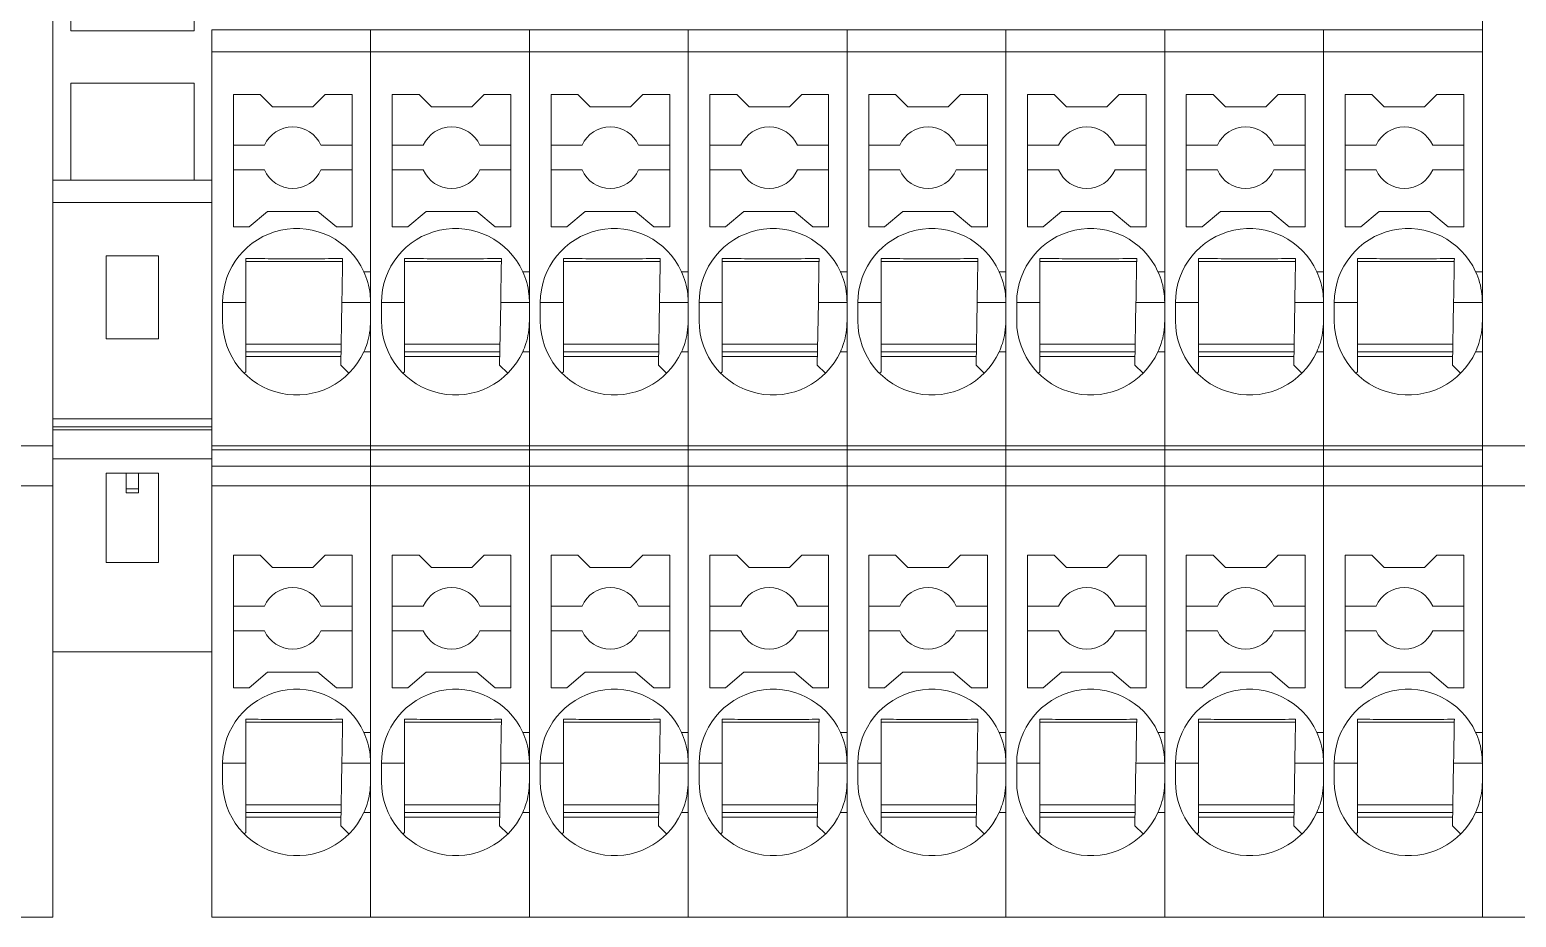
# Model space of a CAD drawing. Header units: millimetres. Extents: x 15 to 265, y 8 to 208.
# Drawn here: x 101.5 to 125.6, y 40.58 to 54.98 of the extents above; entities that cross this region are included whole.
import ezdxf

# ---------------------------------------------------------------- set-up
doc = ezdxf.new("R2010")
doc.units = ezdxf.units.MM

msp = doc.modelspace()

# ---------------------------------------------------------------- linework, layer by layer
at = {"color": 7, "linetype": 'Continuous', "lineweight": 15}
for p, q in [((101.88, 65.083), (101.88, 48.225)), ((125.055, 48.225), (125.055, 65.083)), ((102.167, 54.959), (102.167, 56.534)), ((104.167, 56.534), (104.167, 54.959)), ((104.167, 54.959), (102.167, 54.959)), ((104.455, 54.976), (107.03, 54.976)), ((104.455, 54.976), (104.455, 54.617)), ((107.03, 54.976), (109.605, 54.976)), ((107.03, 54.976), (107.03, 54.617)), ((109.605, 54.976), (109.605, 54.617)), ((109.605, 54.976), (112.18, 54.976)), ((112.18, 54.976), (112.18, 54.617)), ((112.18, 54.976), (114.755, 54.976)), ((114.755, 54.976), (117.33, 54.976)), ((114.755, 54.976), (114.755, 54.617)), ((117.33, 54.976), (119.905, 54.976)), ((117.33, 54.976), (117.33, 54.617)), ((119.905, 54.976), (122.48, 54.976)), ((119.905, 54.976), (119.905, 54.617)), ((122.48, 54.976), (122.48, 54.617)), ((122.48, 54.976), (125.055, 54.976)), ((104.455, 54.617), (107.03, 54.617)), ((104.455, 54.617), (104.455, 48.224)), ((107.03, 54.617), (109.605, 54.617)), ((107.03, 54.617), (107.03, 48.224)), ((107.03, 54.617), (107.03, 51.051)), ((109.605, 54.617), (109.605, 51.051)), ((109.605, 54.617), (112.18, 54.617)), ((109.605, 54.617), (109.605, 48.224)), ((112.18, 54.617), (112.18, 51.051)), ((112.18, 54.617), (114.755, 54.617)), ((112.18, 54.617), (112.18, 48.224)), ((114.755, 54.617), (117.33, 54.617)), ((114.755, 54.617), (114.755, 48.224)), ((114.755, 54.617), (114.755, 51.051)), ((117.33, 54.617), (119.905, 54.617)), ((117.33, 54.617), (117.33, 48.224)), ((117.33, 54.617), (117.33, 51.051)), ((119.905, 54.617), (122.48, 54.617)), ((119.905, 54.617), (119.905, 48.224)), ((119.905, 54.617), (119.905, 51.051)), ((122.48, 54.617), (122.48, 51.051)), ((122.48, 54.617), (125.055, 54.617)), ((122.48, 54.617), (122.48, 48.224)), ((125.055, 54.617), (125.055, 51.051)), ((102.167, 54.109), (104.167, 54.109)), ((102.167, 52.534), (102.167, 54.109)), ((104.167, 54.109), (104.167, 52.534)), ((104.805, 53.926), (104.805, 51.776)), ((105.24, 53.926), (104.805, 53.926)), ((105.44, 53.726), (105.24, 53.926)), ((106.294, 53.926), (106.094, 53.726)), ((106.73, 53.926), (106.294, 53.926)), ((106.73, 51.776), (106.73, 53.926)), ((107.38, 53.926), (107.38, 51.776)), ((107.815, 53.926), (107.38, 53.926)), ((108.015, 53.726), (107.815, 53.926)), ((108.869, 53.926), (108.669, 53.726)), ((109.305, 53.926), (108.869, 53.926)), ((109.305, 51.776), (109.305, 53.926)), ((109.955, 53.926), (109.955, 51.776)), ((110.39, 53.926), (109.955, 53.926)), ((110.59, 53.726), (110.39, 53.926)), ((111.444, 53.926), (111.244, 53.726)), ((111.88, 53.926), (111.444, 53.926)), ((111.88, 51.776), (111.88, 53.926)), ((112.53, 53.926), (112.53, 51.776)), ((112.965, 53.926), (112.53, 53.926)), ((113.165, 53.726), (112.965, 53.926)), ((114.019, 53.926), (113.819, 53.726)), ((114.455, 53.926), (114.019, 53.926)), ((114.455, 51.776), (114.455, 53.926)), ((115.105, 53.926), (115.105, 51.776)), ((115.54, 53.926), (115.105, 53.926)), ((115.74, 53.726), (115.54, 53.926)), ((116.594, 53.926), (116.394, 53.726)), ((117.03, 53.926), (116.594, 53.926)), ((117.03, 51.776), (117.03, 53.926)), ((117.68, 53.926), (117.68, 51.776)), ((118.115, 53.926), (117.68, 53.926)), ((118.315, 53.726), (118.115, 53.926)), ((119.169, 53.926), (118.969, 53.726)), ((119.605, 53.926), (119.169, 53.926)), ((119.605, 51.776), (119.605, 53.926)), ((120.255, 53.926), (120.255, 51.776)), ((120.69, 53.926), (120.255, 53.926)), ((120.89, 53.726), (120.69, 53.926)), ((121.744, 53.926), (121.544, 53.726)), ((122.18, 53.926), (121.744, 53.926)), ((122.18, 51.776), (122.18, 53.926)), ((122.83, 53.926), (122.83, 51.776)), ((123.265, 53.926), (122.83, 53.926)), ((123.465, 53.726), (123.265, 53.926)), ((124.319, 53.926), (124.119, 53.726)), ((124.755, 53.926), (124.319, 53.926)), ((124.755, 51.776), (124.755, 53.926)), ((106.094, 53.726), (105.44, 53.726)), ((108.669, 53.726), (108.015, 53.726)), ((111.244, 53.726), (110.59, 53.726)), ((113.819, 53.726), (113.165, 53.726)), ((116.394, 53.726), (115.74, 53.726)), ((118.969, 53.726), (118.315, 53.726)), ((121.544, 53.726), (120.89, 53.726)), ((124.119, 53.726), (123.465, 53.726)), ((105.309, 53.101), (104.805, 53.101)), ((106.73, 53.101), (106.226, 53.101)), ((107.884, 53.101), (107.38, 53.101)), ((109.305, 53.101), (108.801, 53.101)), ((110.459, 53.101), (109.955, 53.101)), ((111.88, 53.101), (111.376, 53.101)), ((113.034, 53.101), (112.53, 53.101)), ((114.455, 53.101), (113.951, 53.101)), ((115.609, 53.101), (115.105, 53.101)), ((117.03, 53.101), (116.526, 53.101)), ((118.184, 53.101), (117.68, 53.101)), ((119.605, 53.101), (119.101, 53.101)), ((120.759, 53.101), (120.255, 53.101)), ((122.18, 53.101), (121.676, 53.101)), ((123.334, 53.101), (122.83, 53.101)), ((124.755, 53.101), (124.251, 53.101)), ((105.309, 52.701), (104.805, 52.701)), ((106.226, 52.701), (106.73, 52.701)), ((107.884, 52.701), (107.38, 52.701)), ((108.801, 52.701), (109.305, 52.701)), ((110.459, 52.701), (109.955, 52.701)), ((111.376, 52.701), (111.88, 52.701)), ((113.034, 52.701), (112.53, 52.701)), ((113.951, 52.701), (114.455, 52.701)), ((115.609, 52.701), (115.105, 52.701)), ((116.526, 52.701), (117.03, 52.701)), ((118.184, 52.701), (117.68, 52.701)), ((119.101, 52.701), (119.605, 52.701)), ((120.759, 52.701), (120.255, 52.701)), ((121.676, 52.701), (122.18, 52.701)), ((123.334, 52.701), (122.83, 52.701)), ((124.251, 52.701), (124.755, 52.701)), ((104.455, 52.534), (101.88, 52.534)), ((101.88, 52.175), (104.455, 52.175)), ((105.06, 51.776), (105.358, 52.026)), ((105.358, 52.026), (106.176, 52.026)), ((106.176, 52.026), (106.474, 51.776)), ((107.635, 51.776), (107.933, 52.026)), ((107.933, 52.026), (108.751, 52.026)), ((108.751, 52.026), (109.049, 51.776)), ((110.21, 51.776), (110.508, 52.026)), ((110.508, 52.026), (111.326, 52.026)), ((111.326, 52.026), (111.624, 51.776)), ((112.785, 51.776), (113.083, 52.026)), ((113.083, 52.026), (113.901, 52.026)), ((113.901, 52.026), (114.199, 51.776)), ((115.36, 51.776), (115.658, 52.026)), ((115.658, 52.026), (116.476, 52.026)), ((116.476, 52.026), (116.774, 51.776)), ((117.935, 51.776), (118.233, 52.026)), ((118.233, 52.026), (119.051, 52.026)), ((119.051, 52.026), (119.349, 51.776)), ((120.51, 51.776), (120.808, 52.026)), ((120.808, 52.026), (121.626, 52.026)), ((121.626, 52.026), (121.924, 51.776)), ((123.085, 51.776), (123.383, 52.026)), ((123.383, 52.026), (124.201, 52.026)), ((124.201, 52.026), (124.499, 51.776)), ((104.805, 51.776), (105.06, 51.776)), ((106.474, 51.776), (106.73, 51.776)), ((107.38, 51.776), (107.635, 51.776)), ((109.049, 51.776), (109.305, 51.776)), ((109.955, 51.776), (110.21, 51.776)), ((111.624, 51.776), (111.88, 51.776)), ((112.53, 51.776), (112.785, 51.776)), ((114.199, 51.776), (114.455, 51.776)), ((115.105, 51.776), (115.36, 51.776)), ((116.774, 51.776), (117.03, 51.776)), ((117.68, 51.776), (117.935, 51.776)), ((119.349, 51.776), (119.605, 51.776)), ((120.255, 51.776), (120.51, 51.776)), ((121.924, 51.776), (122.18, 51.776)), ((122.83, 51.776), (123.085, 51.776)), ((124.499, 51.776), (124.755, 51.776)), ((102.742, 49.959), (102.742, 51.309)), ((102.742, 51.309), (103.592, 51.309)), ((103.592, 51.309), (103.592, 49.959)), ((105.005, 51.216), (106.58, 51.216)), ((107.58, 51.216), (109.155, 51.216)), ((110.155, 51.216), (111.73, 51.216)), ((112.73, 51.216), (114.305, 51.216)), ((115.305, 51.216), (116.88, 51.216)), ((117.88, 51.216), (119.455, 51.216)), ((120.455, 51.216), (122.03, 51.216)), ((123.03, 51.216), (124.605, 51.216)), ((107.03, 51.051), (106.921, 51.051)), ((109.605, 51.051), (109.496, 51.051)), ((112.18, 51.051), (112.071, 51.051)), ((114.755, 51.051), (114.646, 51.051)), ((117.33, 51.051), (117.221, 51.051)), ((119.905, 51.051), (119.796, 51.051)), ((122.48, 51.051), (122.371, 51.051)), ((125.055, 51.051), (124.946, 51.051)), ((107.03, 50.651), (107.026, 50.651)), ((109.605, 50.651), (109.601, 50.651)), ((112.18, 50.651), (112.176, 50.651)), ((114.755, 50.651), (114.751, 50.651)), ((117.33, 50.651), (117.326, 50.651)), ((119.905, 50.651), (119.901, 50.651)), ((122.48, 50.651), (122.476, 50.651)), ((125.055, 50.651), (125.051, 50.651)), ((104.63, 50.551), (104.63, 50.251)), ((105.005, 50.551), (104.63, 50.551)), ((105.005, 49.426), (105.005, 50.551)), ((106.564, 50.551), (106.546, 49.535)), ((107.03, 50.551), (106.564, 50.551)), ((107.205, 50.551), (107.205, 50.251)), ((107.58, 50.551), (107.205, 50.551)), ((107.58, 49.426), (107.58, 50.551)), ((109.139, 50.551), (109.121, 49.535)), ((109.605, 50.551), (109.139, 50.551)), ((109.78, 50.551), (109.78, 50.251)), ((110.155, 50.551), (109.78, 50.551)), ((110.155, 49.426), (110.155, 50.551)), ((111.714, 50.551), (111.696, 49.535)), ((112.18, 50.551), (111.714, 50.551)), ((112.355, 50.551), (112.355, 50.251)), ((112.73, 50.551), (112.355, 50.551)), ((112.73, 49.426), (112.73, 50.551)), ((114.289, 50.551), (114.271, 49.535)), ((114.755, 50.551), (114.289, 50.551)), ((114.93, 50.551), (114.93, 50.251)), ((115.305, 50.551), (114.93, 50.551)), ((115.305, 49.426), (115.305, 50.551)), ((116.864, 50.551), (116.846, 49.535)), ((117.33, 50.551), (116.864, 50.551)), ((117.505, 50.551), (117.505, 50.251)), ((117.88, 50.551), (117.505, 50.551)), ((117.88, 49.426), (117.88, 50.551)), ((119.439, 50.551), (119.421, 49.535)), ((119.905, 50.551), (119.439, 50.551)), ((120.08, 50.551), (120.08, 50.251)), ((120.455, 50.551), (120.08, 50.551)), ((120.455, 49.426), (120.455, 50.551)), ((122.014, 50.551), (121.996, 49.535)), ((122.48, 50.551), (122.014, 50.551)), ((122.655, 50.551), (122.655, 50.251)), ((123.03, 50.551), (122.655, 50.551)), ((123.03, 49.426), (123.03, 50.551)), ((124.589, 50.551), (124.571, 49.535)), ((125.055, 50.551), (124.589, 50.551)), ((103.592, 49.959), (102.742, 49.959)), ((105.005, 49.876), (106.552, 49.876)), ((106.55, 49.751), (105.005, 49.751)), ((106.549, 49.676), (105.005, 49.676)), ((107.03, 49.751), (106.921, 49.751)), ((107.03, 49.751), (107.03, 48.224)), ((107.58, 49.876), (109.127, 49.876)), ((109.125, 49.751), (107.58, 49.751)), ((109.124, 49.676), (107.58, 49.676)), ((109.605, 49.751), (109.496, 49.751)), ((109.605, 49.751), (109.605, 48.224)), ((110.155, 49.876), (111.702, 49.876)), ((111.7, 49.751), (110.155, 49.751)), ((111.699, 49.676), (110.155, 49.676)), ((112.18, 49.751), (112.071, 49.751)), ((112.18, 49.751), (112.18, 48.224)), ((112.73, 49.876), (114.277, 49.876)), ((114.275, 49.751), (112.73, 49.751)), ((114.274, 49.676), (112.73, 49.676)), ((114.755, 49.751), (114.646, 49.751)), ((114.755, 49.751), (114.755, 48.224)), ((115.305, 49.876), (116.852, 49.876)), ((116.85, 49.751), (115.305, 49.751)), ((116.849, 49.676), (115.305, 49.676)), ((117.33, 49.751), (117.221, 49.751)), ((117.33, 49.751), (117.33, 48.224)), ((117.88, 49.876), (119.427, 49.876)), ((119.425, 49.751), (117.88, 49.751)), ((119.424, 49.676), (117.88, 49.676)), ((119.905, 49.751), (119.796, 49.751)), ((119.905, 49.751), (119.905, 48.224)), ((120.455, 49.876), (122.002, 49.876)), ((122, 49.751), (120.455, 49.751)), ((121.999, 49.676), (120.455, 49.676)), ((122.48, 49.751), (122.371, 49.751)), ((122.48, 49.751), (122.48, 48.224)), ((123.03, 49.876), (124.577, 49.876)), ((124.575, 49.751), (123.03, 49.751)), ((124.574, 49.676), (123.03, 49.676)), ((125.055, 49.751), (124.946, 49.751)), ((125.055, 49.751), (125.055, 48.224)), ((105.005, 49.426), (104.981, 49.403)), ((106.546, 49.535), (106.678, 49.403)), ((107.58, 49.426), (107.556, 49.403)), ((109.121, 49.535), (109.253, 49.403)), ((110.155, 49.426), (110.131, 49.403)), ((111.696, 49.535), (111.828, 49.403)), ((112.73, 49.426), (112.706, 49.403)), ((114.271, 49.535), (114.403, 49.403)), ((115.305, 49.426), (115.281, 49.403)), ((116.846, 49.535), (116.978, 49.403)), ((117.88, 49.426), (117.856, 49.403)), ((119.421, 49.535), (119.553, 49.403)), ((120.455, 49.426), (120.431, 49.403)), ((121.996, 49.535), (122.128, 49.403)), ((123.03, 49.426), (123.006, 49.403)), ((124.571, 49.535), (124.703, 49.403)), ((101.88, 48.664), (104.455, 48.664)), ((101.88, 48.535), (104.455, 48.535)), ((104.455, 48.485), (101.88, 48.485)), ((100.78, 48.225), (101.88, 48.225)), ((101.88, 48.225), (101.88, 47.576)), ((107.03, 48.224), (104.455, 48.224)), ((104.455, 48.16), (104.455, 48.224)), ((109.605, 48.224), (107.03, 48.224)), ((107.03, 48.16), (107.03, 48.224)), ((109.605, 48.224), (109.605, 48.16)), ((112.18, 48.224), (109.605, 48.224)), ((112.18, 48.224), (112.18, 48.16)), ((114.755, 48.224), (112.18, 48.224)), ((117.33, 48.224), (114.755, 48.224)), ((114.755, 48.16), (114.755, 48.224)), ((119.905, 48.224), (117.33, 48.224)), ((117.33, 48.16), (117.33, 48.224)), ((122.48, 48.224), (119.905, 48.224)), ((119.905, 48.16), (119.905, 48.224)), ((122.48, 48.224), (122.48, 48.16)), ((125.055, 48.224), (122.48, 48.224)), ((125.055, 48.225), (126.155, 48.225)), ((125.055, 48.224), (125.055, 48.188)), ((104.455, 48.017), (101.88, 48.017)), ((107.03, 48.16), (104.455, 48.16)), ((104.455, 47.893), (104.455, 48.16)), ((109.605, 48.16), (107.03, 48.16)), ((107.03, 47.893), (107.03, 48.16)), ((109.605, 48.16), (109.605, 47.893)), ((112.18, 48.16), (109.605, 48.16)), ((112.18, 48.16), (112.18, 47.893)), ((114.755, 48.16), (112.18, 48.16)), ((117.33, 48.16), (114.755, 48.16)), ((114.755, 47.893), (114.755, 48.16)), ((119.905, 48.16), (117.33, 48.16)), ((117.33, 47.893), (117.33, 48.16)), ((122.48, 48.16), (119.905, 48.16)), ((119.905, 47.893), (119.905, 48.16)), ((122.48, 48.16), (122.48, 47.893)), ((125.055, 48.16), (122.48, 48.16)), ((125.055, 47.6), (125.055, 48.188)), ((102.742, 47.784), (103.592, 47.784)), ((102.742, 46.334), (102.742, 47.784)), ((103.067, 47.784), (103.067, 47.526)), ((103.267, 47.784), (103.267, 47.526)), ((103.592, 47.784), (103.592, 46.334)), ((104.455, 47.893), (107.03, 47.893)), ((104.455, 47.576), (104.455, 47.893)), ((107.03, 47.893), (109.605, 47.893)), ((107.03, 47.576), (107.03, 47.893)), ((109.605, 47.893), (109.605, 47.576)), ((109.605, 47.893), (112.18, 47.893)), ((112.18, 47.893), (112.18, 47.576)), ((112.18, 47.893), (114.755, 47.893)), ((114.755, 47.893), (117.33, 47.893)), ((114.755, 47.576), (114.755, 47.893)), ((117.33, 47.893), (119.905, 47.893)), ((117.33, 47.576), (117.33, 47.893)), ((119.905, 47.893), (122.48, 47.893)), ((119.905, 47.576), (119.905, 47.893)), ((122.48, 47.893), (122.48, 47.576)), ((122.48, 47.893), (125.055, 47.893)), ((100.78, 47.576), (101.88, 47.576)), ((101.88, 47.576), (101.88, 40.576)), ((103.267, 47.526), (103.067, 47.526)), ((103.067, 47.526), (103.067, 47.461)), ((103.267, 47.526), (103.267, 47.461)), ((104.455, 47.576), (107.03, 47.576)), ((104.455, 47.576), (104.455, 40.576)), ((107.03, 47.576), (109.605, 47.576)), ((107.03, 47.576), (107.03, 40.576)), ((107.03, 47.576), (107.03, 43.576)), ((109.605, 47.576), (109.605, 43.576)), ((109.605, 47.576), (112.18, 47.576)), ((109.605, 47.576), (109.605, 40.576)), ((112.18, 47.576), (112.18, 43.576)), ((112.18, 47.576), (114.755, 47.576)), ((112.18, 47.576), (112.18, 40.576)), ((114.755, 47.576), (117.33, 47.576)), ((114.755, 47.576), (114.755, 40.576)), ((114.755, 47.576), (114.755, 43.576)), ((117.33, 47.576), (119.905, 47.576)), ((117.33, 47.576), (117.33, 40.576)), ((117.33, 47.576), (117.33, 43.576)), ((119.905, 47.576), (122.48, 47.576)), ((119.905, 47.576), (119.905, 40.576)), ((119.905, 47.576), (119.905, 43.576)), ((122.48, 47.576), (122.48, 43.576)), ((122.48, 47.576), (125.055, 47.576)), ((122.48, 47.576), (122.48, 40.576)), ((125.055, 47.6), (125.055, 47.576)), ((125.055, 47.576), (126.155, 47.576)), ((125.055, 40.576), (125.055, 47.576)), ((125.055, 47.576), (125.055, 43.576)), ((103.267, 47.461), (103.067, 47.461)), ((102.742, 46.334), (103.592, 46.334)), ((105.24, 46.451), (104.805, 46.451)), ((104.805, 46.451), (104.805, 44.301)), ((105.44, 46.251), (105.24, 46.451)), ((106.294, 46.451), (106.094, 46.251)), ((106.73, 46.451), (106.294, 46.451)), ((106.73, 44.301), (106.73, 46.451)), ((107.815, 46.451), (107.38, 46.451)), ((107.38, 46.451), (107.38, 44.301)), ((108.015, 46.251), (107.815, 46.451)), ((108.869, 46.451), (108.669, 46.251)), ((109.305, 46.451), (108.869, 46.451)), ((109.305, 44.301), (109.305, 46.451)), ((110.39, 46.451), (109.955, 46.451)), ((109.955, 46.451), (109.955, 44.301)), ((110.59, 46.251), (110.39, 46.451)), ((111.444, 46.451), (111.244, 46.251)), ((111.88, 46.451), (111.444, 46.451)), ((111.88, 44.301), (111.88, 46.451)), ((112.965, 46.451), (112.53, 46.451)), ((112.53, 46.451), (112.53, 44.301)), ((113.165, 46.251), (112.965, 46.451)), ((114.019, 46.451), (113.819, 46.251)), ((114.455, 46.451), (114.019, 46.451)), ((114.455, 44.301), (114.455, 46.451)), ((115.54, 46.451), (115.105, 46.451)), ((115.105, 46.451), (115.105, 44.301)), ((115.74, 46.251), (115.54, 46.451)), ((116.594, 46.451), (116.394, 46.251)), ((117.03, 46.451), (116.594, 46.451)), ((117.03, 44.301), (117.03, 46.451)), ((118.115, 46.451), (117.68, 46.451)), ((117.68, 46.451), (117.68, 44.301)), ((118.315, 46.251), (118.115, 46.451)), ((119.169, 46.451), (118.969, 46.251)), ((119.605, 46.451), (119.169, 46.451)), ((119.605, 44.301), (119.605, 46.451)), ((120.69, 46.451), (120.255, 46.451)), ((120.255, 46.451), (120.255, 44.301)), ((120.89, 46.251), (120.69, 46.451)), ((121.744, 46.451), (121.544, 46.251)), ((122.18, 46.451), (121.744, 46.451)), ((122.18, 44.301), (122.18, 46.451)), ((123.265, 46.451), (122.83, 46.451)), ((122.83, 46.451), (122.83, 44.301)), ((123.465, 46.251), (123.265, 46.451)), ((124.319, 46.451), (124.119, 46.251)), ((124.755, 46.451), (124.319, 46.451)), ((124.755, 44.301), (124.755, 46.451)), ((106.094, 46.251), (105.44, 46.251)), ((108.669, 46.251), (108.015, 46.251)), ((111.244, 46.251), (110.59, 46.251)), ((113.819, 46.251), (113.165, 46.251)), ((116.394, 46.251), (115.74, 46.251)), ((118.969, 46.251), (118.315, 46.251)), ((121.544, 46.251), (120.89, 46.251)), ((124.119, 46.251), (123.465, 46.251)), ((105.309, 45.626), (104.805, 45.626)), ((106.73, 45.626), (106.226, 45.626)), ((107.884, 45.626), (107.38, 45.626)), ((109.305, 45.626), (108.801, 45.626)), ((110.459, 45.626), (109.955, 45.626)), ((111.88, 45.626), (111.376, 45.626)), ((113.034, 45.626), (112.53, 45.626)), ((114.455, 45.626), (113.951, 45.626)), ((115.609, 45.626), (115.105, 45.626)), ((117.03, 45.626), (116.526, 45.626)), ((118.184, 45.626), (117.68, 45.626)), ((119.605, 45.626), (119.101, 45.626)), ((120.759, 45.626), (120.255, 45.626)), ((122.18, 45.626), (121.676, 45.626)), ((123.334, 45.626), (122.83, 45.626)), ((124.755, 45.626), (124.251, 45.626)), ((104.805, 45.226), (105.309, 45.226)), ((106.73, 45.226), (106.226, 45.226)), ((107.38, 45.226), (107.884, 45.226)), ((109.305, 45.226), (108.801, 45.226)), ((109.955, 45.226), (110.459, 45.226)), ((111.88, 45.226), (111.376, 45.226)), ((112.53, 45.226), (113.034, 45.226)), ((114.455, 45.226), (113.951, 45.226)), ((115.105, 45.226), (115.609, 45.226)), ((117.03, 45.226), (116.526, 45.226)), ((117.68, 45.226), (118.184, 45.226)), ((119.605, 45.226), (119.101, 45.226)), ((120.255, 45.226), (120.759, 45.226)), ((122.18, 45.226), (121.676, 45.226)), ((122.83, 45.226), (123.334, 45.226)), ((124.755, 45.226), (124.251, 45.226)), ((101.88, 44.884), (104.455, 44.884)), ((105.06, 44.301), (105.358, 44.551)), ((105.358, 44.551), (106.176, 44.551)), ((106.176, 44.551), (106.474, 44.301)), ((107.635, 44.301), (107.933, 44.551)), ((107.933, 44.551), (108.751, 44.551)), ((108.751, 44.551), (109.049, 44.301)), ((110.21, 44.301), (110.508, 44.551)), ((110.508, 44.551), (111.326, 44.551)), ((111.326, 44.551), (111.624, 44.301)), ((112.785, 44.301), (113.083, 44.551)), ((113.083, 44.551), (113.901, 44.551)), ((113.901, 44.551), (114.199, 44.301)), ((115.36, 44.301), (115.658, 44.551)), ((115.658, 44.551), (116.476, 44.551)), ((116.476, 44.551), (116.774, 44.301)), ((117.935, 44.301), (118.233, 44.551)), ((118.233, 44.551), (119.051, 44.551)), ((119.051, 44.551), (119.349, 44.301)), ((120.51, 44.301), (120.808, 44.551)), ((120.808, 44.551), (121.626, 44.551)), ((121.626, 44.551), (121.924, 44.301)), ((123.085, 44.301), (123.383, 44.551)), ((123.383, 44.551), (124.201, 44.551)), ((124.201, 44.551), (124.499, 44.301)), ((104.805, 44.301), (105.06, 44.301)), ((106.474, 44.301), (106.73, 44.301)), ((107.38, 44.301), (107.635, 44.301)), ((109.049, 44.301), (109.305, 44.301)), ((109.955, 44.301), (110.21, 44.301)), ((111.624, 44.301), (111.88, 44.301)), ((112.53, 44.301), (112.785, 44.301)), ((114.199, 44.301), (114.455, 44.301)), ((115.105, 44.301), (115.36, 44.301)), ((116.774, 44.301), (117.03, 44.301)), ((117.68, 44.301), (117.935, 44.301)), ((119.349, 44.301), (119.605, 44.301)), ((120.255, 44.301), (120.51, 44.301)), ((121.924, 44.301), (122.18, 44.301)), ((122.83, 44.301), (123.085, 44.301)), ((124.499, 44.301), (124.755, 44.301)), ((105.005, 43.741), (106.58, 43.741)), ((107.58, 43.741), (109.155, 43.741)), ((110.155, 43.741), (111.73, 43.741)), ((112.73, 43.741), (114.305, 43.741)), ((115.305, 43.741), (116.88, 43.741)), ((117.88, 43.741), (119.455, 43.741)), ((120.455, 43.741), (122.03, 43.741)), ((123.03, 43.741), (124.605, 43.741)), ((107.03, 43.576), (106.921, 43.576)), ((109.605, 43.576), (109.496, 43.576)), ((112.18, 43.576), (112.071, 43.576)), ((114.755, 43.576), (114.646, 43.576)), ((117.33, 43.576), (117.221, 43.576)), ((119.905, 43.576), (119.796, 43.576)), ((122.48, 43.576), (122.371, 43.576)), ((125.055, 43.576), (124.946, 43.576)), ((104.63, 43.076), (104.63, 42.776)), ((105.005, 43.076), (104.63, 43.076)), ((105.005, 41.951), (105.005, 43.076)), ((106.564, 43.076), (106.546, 42.06)), ((107.03, 43.076), (106.564, 43.076)), ((107.205, 43.076), (107.205, 42.776)), ((107.58, 43.076), (107.205, 43.076)), ((107.58, 41.951), (107.58, 43.076)), ((109.139, 43.076), (109.121, 42.06)), ((109.605, 43.076), (109.139, 43.076)), ((109.78, 43.076), (109.78, 42.776)), ((110.155, 43.076), (109.78, 43.076)), ((110.155, 41.951), (110.155, 43.076)), ((111.714, 43.076), (111.696, 42.06)), ((112.18, 43.076), (111.714, 43.076)), ((112.355, 43.076), (112.355, 42.776)), ((112.73, 43.076), (112.355, 43.076)), ((112.73, 41.951), (112.73, 43.076)), ((114.289, 43.076), (114.271, 42.06)), ((114.755, 43.076), (114.289, 43.076)), ((114.93, 43.076), (114.93, 42.776)), ((115.305, 43.076), (114.93, 43.076)), ((115.305, 41.951), (115.305, 43.076)), ((116.864, 43.076), (116.846, 42.06)), ((117.33, 43.076), (116.864, 43.076)), ((117.505, 43.076), (117.505, 42.776)), ((117.88, 43.076), (117.505, 43.076)), ((117.88, 41.951), (117.88, 43.076)), ((119.439, 43.076), (119.421, 42.06)), ((119.905, 43.076), (119.439, 43.076)), ((120.08, 43.076), (120.08, 42.776)), ((120.455, 43.076), (120.08, 43.076)), ((120.455, 41.951), (120.455, 43.076)), ((122.014, 43.076), (121.996, 42.06)), ((122.48, 43.076), (122.014, 43.076)), ((122.655, 43.076), (122.655, 42.776)), ((123.03, 43.076), (122.655, 43.076)), ((123.03, 41.951), (123.03, 43.076)), ((124.589, 43.076), (124.571, 42.06)), ((125.055, 43.076), (124.589, 43.076)), ((105.005, 42.401), (106.552, 42.401)), ((106.55, 42.276), (105.005, 42.276)), ((106.549, 42.201), (105.005, 42.201)), ((107.03, 42.276), (106.921, 42.276)), ((107.03, 42.276), (107.03, 40.576)), ((107.58, 42.401), (109.127, 42.401)), ((109.125, 42.276), (107.58, 42.276)), ((109.124, 42.201), (107.58, 42.201)), ((109.605, 42.276), (109.496, 42.276)), ((109.605, 42.276), (109.605, 40.576)), ((110.155, 42.401), (111.702, 42.401)), ((111.7, 42.276), (110.155, 42.276)), ((111.699, 42.201), (110.155, 42.201)), ((112.18, 42.276), (112.071, 42.276)), ((112.18, 42.276), (112.18, 40.576)), ((112.73, 42.401), (114.277, 42.401)), ((114.275, 42.276), (112.73, 42.276)), ((114.274, 42.201), (112.73, 42.201)), ((114.755, 42.276), (114.646, 42.276)), ((114.755, 42.276), (114.755, 40.576)), ((115.305, 42.401), (116.852, 42.401)), ((116.85, 42.276), (115.305, 42.276)), ((116.849, 42.201), (115.305, 42.201)), ((117.33, 42.276), (117.221, 42.276)), ((117.33, 42.276), (117.33, 40.576)), ((117.88, 42.401), (119.427, 42.401)), ((119.425, 42.276), (117.88, 42.276)), ((119.424, 42.201), (117.88, 42.201)), ((119.905, 42.276), (119.796, 42.276)), ((119.905, 42.276), (119.905, 40.576)), ((120.455, 42.401), (122.002, 42.401)), ((122, 42.276), (120.455, 42.276)), ((121.999, 42.201), (120.455, 42.201)), ((122.48, 42.276), (122.371, 42.276)), ((122.48, 42.276), (122.48, 40.576)), ((123.03, 42.401), (124.577, 42.401)), ((124.575, 42.276), (123.03, 42.276)), ((124.574, 42.201), (123.03, 42.201)), ((125.055, 42.276), (124.946, 42.276)), ((125.055, 42.276), (125.055, 40.576)), ((105.005, 41.951), (104.981, 41.928)), ((106.546, 42.06), (106.678, 41.928)), ((107.58, 41.951), (107.556, 41.928)), ((109.121, 42.06), (109.253, 41.928)), ((110.155, 41.951), (110.131, 41.928)), ((111.696, 42.06), (111.828, 41.928)), ((112.73, 41.951), (112.706, 41.928)), ((114.271, 42.06), (114.403, 41.928)), ((115.305, 41.951), (115.281, 41.928)), ((116.846, 42.06), (116.978, 41.928)), ((117.88, 41.951), (117.856, 41.928)), ((119.421, 42.06), (119.553, 41.928)), ((120.455, 41.951), (120.431, 41.928)), ((121.996, 42.06), (122.128, 41.928)), ((123.03, 41.951), (123.006, 41.928)), ((124.571, 42.06), (124.703, 41.928)), ((100.78, 40.576), (101.88, 40.576)), ((107.03, 40.576), (104.455, 40.576)), ((109.605, 40.576), (107.03, 40.576)), ((112.18, 40.576), (109.605, 40.576)), ((114.755, 40.576), (112.18, 40.576)), ((117.33, 40.576), (114.755, 40.576)), ((119.905, 40.576), (117.33, 40.576)), ((122.48, 40.576), (119.905, 40.576)), ((125.055, 40.576), (122.48, 40.576)), ((125.055, 40.576), (126.155, 40.576))]:
    msp.add_line(p, q, dxfattribs=at)
for centre, radius, start, end in [((105.767, 52.901), 0.5, 23.5782, 156.4218), ((108.342, 52.901), 0.5, 23.5782, 156.4218), ((110.917, 52.901), 0.5, 23.5782, 156.4218), ((113.492, 52.901), 0.5, 23.5782, 156.4218), ((116.067, 52.901), 0.5, 23.5782, 156.4218), ((118.642, 52.901), 0.5, 23.5782, 156.4218), ((121.217, 52.901), 0.5, 23.5782, 156.4218), ((123.792, 52.901), 0.5, 23.5782, 156.4218), ((105.767, 52.901), 0.5, 203.5782, 336.4218), ((108.342, 52.901), 0.5, 203.5782, 336.4218), ((110.917, 52.901), 0.5, 203.5782, 336.4218), ((113.492, 52.901), 0.5, 203.5782, 336.4218), ((116.067, 52.901), 0.5, 203.5782, 336.4218), ((118.642, 52.901), 0.5, 203.5782, 336.4218), ((121.217, 52.901), 0.5, 203.5782, 336.4218), ((123.792, 52.901), 0.5, 203.5782, 336.4218), ((105.83, 50.551), 1.2, 24.6243, 180), ((108.405, 50.551), 1.2, 24.6243, 180), ((110.98, 50.551), 1.2, 24.6243, 180), ((113.555, 50.551), 1.2, 24.6243, 180), ((116.13, 50.551), 1.2, 24.6243, 180), ((118.705, 50.551), 1.2, 24.6243, 180), ((121.28, 50.551), 1.2, 24.6243, 180), ((123.855, 50.551), 1.2, 24.6243, 180), ((105.83, 50.251), 1.2, 180, 335.3757), ((108.405, 50.251), 1.2, 180, 335.3757), ((110.98, 50.251), 1.2, 180, 335.3757), ((113.555, 50.251), 1.2, 180, 335.3757), ((116.13, 50.251), 1.2, 180, 335.3757), ((118.705, 50.251), 1.2, 180, 335.3757), ((121.28, 50.251), 1.2, 180, 335.3757), ((123.855, 50.251), 1.2, 180, 335.3757), ((105.767, 45.426), 0.5, 23.5782, 156.4218), ((108.342, 45.426), 0.5, 23.5782, 156.4218), ((110.917, 45.426), 0.5, 23.5782, 156.4218), ((113.492, 45.426), 0.5, 23.5782, 156.4218), ((116.067, 45.426), 0.5, 23.5782, 156.4218), ((118.642, 45.426), 0.5, 23.5782, 156.4218), ((121.217, 45.426), 0.5, 23.5782, 156.4218), ((123.792, 45.426), 0.5, 23.5782, 156.4218), ((105.767, 45.426), 0.5, 203.5782, 336.4218), ((108.342, 45.426), 0.5, 203.5782, 336.4218), ((110.917, 45.426), 0.5, 203.5782, 336.4218), ((113.492, 45.426), 0.5, 203.5782, 336.4218), ((116.067, 45.426), 0.5, 203.5782, 336.4218), ((118.642, 45.426), 0.5, 203.5782, 336.4218), ((121.217, 45.426), 0.5, 203.5782, 336.4218), ((123.792, 45.426), 0.5, 203.5782, 336.4218), ((105.83, 43.076), 1.2, 24.6243, 180), ((108.405, 43.076), 1.2, 24.6243, 180), ((110.98, 43.076), 1.2, 24.6243, 180), ((113.555, 43.076), 1.2, 24.6243, 180), ((116.13, 43.076), 1.2, 24.6243, 180), ((118.705, 43.076), 1.2, 24.6243, 180), ((121.28, 43.076), 1.2, 24.6243, 180), ((123.855, 43.076), 1.2, 24.6243, 180), ((105.83, 42.776), 1.2, 180, 335.3757), ((108.405, 42.776), 1.2, 180, 335.3757), ((110.98, 42.776), 1.2, 180, 335.3757), ((113.555, 42.776), 1.2, 180, 335.3757), ((116.13, 42.776), 1.2, 180, 335.3757), ((118.705, 42.776), 1.2, 180, 335.3757), ((121.28, 42.776), 1.2, 180, 335.3757), ((123.855, 42.776), 1.2, 180, 335.3757)]:
    msp.add_arc(centre, radius, start, end, dxfattribs=at)
for points, knots in [([(106.576, 51.265), (106.429, 51.263), (106.244, 51.261), (105.93, 51.26), (105.775, 51.26), (105.602, 51.26), (105.319, 51.262), (105.136, 51.264), (105.005, 51.266)], [0, 0, 0, 0, 0.339069, 0.425891, 0.49416, 0.562258, 0.687966, 1, 1, 1, 1]), ([(105.005, 51.266), (105.005, 51.169), (105.005, 51.019), (105.005, 50.782), (105.005, 50.635), (105.005, 50.563), (105.005, 50.551)], [0, 0, 0, 0, 0.487703, 0.753663, 0.959788, 1, 1, 1, 1]), ([(106.564, 50.551), (106.565, 50.61), (106.567, 50.756), (106.572, 51.005), (106.574, 51.163), (106.576, 51.265)], [0, 0, 0, 0, 0.195586, 0.485109, 1, 1, 1, 1]), ([(109.151, 51.265), (109.004, 51.263), (108.819, 51.261), (108.505, 51.26), (108.35, 51.26), (108.177, 51.26), (107.894, 51.262), (107.711, 51.264), (107.58, 51.266)], [0, 0, 0, 0, 0.339069, 0.425891, 0.49416, 0.562258, 0.687966, 1, 1, 1, 1]), ([(107.58, 51.266), (107.58, 51.169), (107.58, 51.019), (107.58, 50.782), (107.58, 50.635), (107.58, 50.563), (107.58, 50.551)], [0, 0, 0, 0, 0.487703, 0.753663, 0.959788, 1, 1, 1, 1]), ([(109.139, 50.551), (109.14, 50.61), (109.142, 50.756), (109.147, 51.005), (109.149, 51.163), (109.151, 51.265)], [0, 0, 0, 0, 0.195586, 0.485109, 1, 1, 1, 1]), ([(111.726, 51.265), (111.579, 51.263), (111.394, 51.261), (111.08, 51.26), (110.925, 51.26), (110.752, 51.26), (110.469, 51.262), (110.286, 51.264), (110.155, 51.266)], [0, 0, 0, 0, 0.339069, 0.425891, 0.49416, 0.562258, 0.687966, 1, 1, 1, 1]), ([(110.155, 51.266), (110.155, 51.169), (110.155, 51.019), (110.155, 50.782), (110.155, 50.635), (110.155, 50.563), (110.155, 50.551)], [0, 0, 0, 0, 0.487703, 0.753663, 0.959788, 1, 1, 1, 1]), ([(111.714, 50.551), (111.715, 50.61), (111.717, 50.756), (111.722, 51.005), (111.724, 51.163), (111.726, 51.265)], [0, 0, 0, 0, 0.195586, 0.485109, 1, 1, 1, 1]), ([(114.301, 51.265), (114.154, 51.263), (113.969, 51.261), (113.655, 51.26), (113.5, 51.26), (113.327, 51.26), (113.044, 51.262), (112.861, 51.264), (112.73, 51.266)], [0, 0, 0, 0, 0.339069, 0.425891, 0.49416, 0.562258, 0.687966, 1, 1, 1, 1]), ([(112.73, 51.266), (112.73, 51.169), (112.73, 51.019), (112.73, 50.782), (112.73, 50.635), (112.73, 50.563), (112.73, 50.551)], [0, 0, 0, 0, 0.487703, 0.753663, 0.959788, 1, 1, 1, 1]), ([(114.289, 50.551), (114.29, 50.61), (114.292, 50.756), (114.297, 51.005), (114.299, 51.163), (114.301, 51.265)], [0, 0, 0, 0, 0.195586, 0.485109, 1, 1, 1, 1]), ([(116.876, 51.265), (116.729, 51.263), (116.544, 51.261), (116.23, 51.26), (116.075, 51.26), (115.902, 51.26), (115.619, 51.262), (115.436, 51.264), (115.305, 51.266)], [0, 0, 0, 0, 0.339069, 0.425891, 0.49416, 0.562258, 0.687966, 1, 1, 1, 1]), ([(115.305, 51.266), (115.305, 51.169), (115.305, 51.019), (115.305, 50.782), (115.305, 50.635), (115.305, 50.563), (115.305, 50.551)], [0, 0, 0, 0, 0.487703, 0.753663, 0.959788, 1, 1, 1, 1]), ([(116.864, 50.551), (116.865, 50.61), (116.867, 50.756), (116.872, 51.005), (116.874, 51.163), (116.876, 51.265)], [0, 0, 0, 0, 0.195586, 0.485109, 1, 1, 1, 1]), ([(119.451, 51.265), (119.304, 51.263), (119.119, 51.261), (118.805, 51.26), (118.65, 51.26), (118.477, 51.26), (118.194, 51.262), (118.011, 51.264), (117.88, 51.266)], [0, 0, 0, 0, 0.339069, 0.425891, 0.49416, 0.562258, 0.687966, 1, 1, 1, 1]), ([(117.88, 51.266), (117.88, 51.169), (117.88, 51.019), (117.88, 50.782), (117.88, 50.635), (117.88, 50.563), (117.88, 50.551)], [0, 0, 0, 0, 0.487703, 0.753663, 0.959788, 1, 1, 1, 1]), ([(119.439, 50.551), (119.44, 50.61), (119.442, 50.756), (119.447, 51.005), (119.449, 51.163), (119.451, 51.265)], [0, 0, 0, 0, 0.195586, 0.485109, 1, 1, 1, 1]), ([(122.026, 51.265), (121.879, 51.263), (121.694, 51.261), (121.38, 51.26), (121.225, 51.26), (121.052, 51.26), (120.769, 51.262), (120.586, 51.264), (120.455, 51.266)], [0, 0, 0, 0, 0.339069, 0.425891, 0.49416, 0.562258, 0.687966, 1, 1, 1, 1]), ([(120.455, 51.266), (120.455, 51.169), (120.455, 51.019), (120.455, 50.782), (120.455, 50.635), (120.455, 50.563), (120.455, 50.551)], [0, 0, 0, 0, 0.487703, 0.753663, 0.959788, 1, 1, 1, 1]), ([(122.014, 50.551), (122.015, 50.61), (122.017, 50.756), (122.022, 51.005), (122.024, 51.163), (122.026, 51.265)], [0, 0, 0, 0, 0.195586, 0.485109, 1, 1, 1, 1]), ([(124.601, 51.265), (124.454, 51.263), (124.269, 51.261), (123.955, 51.26), (123.8, 51.26), (123.627, 51.26), (123.344, 51.262), (123.161, 51.264), (123.03, 51.266)], [0, 0, 0, 0, 0.339069, 0.425891, 0.49416, 0.562258, 0.687966, 1, 1, 1, 1]), ([(123.03, 51.266), (123.03, 51.169), (123.03, 51.019), (123.03, 50.782), (123.03, 50.635), (123.03, 50.563), (123.03, 50.551)], [0, 0, 0, 0, 0.487703, 0.753663, 0.959788, 1, 1, 1, 1]), ([(124.589, 50.551), (124.59, 50.61), (124.592, 50.756), (124.597, 51.005), (124.599, 51.163), (124.601, 51.265)], [0, 0, 0, 0, 0.195586, 0.485109, 1, 1, 1, 1]), ([(106.921, 51.051), (106.944, 50.996), (106.987, 50.891), (107.024, 50.71), (107.028, 50.596), (107.03, 50.551)], [0, 0, 0, 0, 0.406693, 0.767315, 1, 1, 1, 1]), ([(109.496, 51.051), (109.519, 50.996), (109.562, 50.891), (109.599, 50.71), (109.603, 50.596), (109.605, 50.551)], [0, 0, 0, 0, 0.406693, 0.767315, 1, 1, 1, 1]), ([(112.071, 51.051), (112.094, 50.996), (112.137, 50.891), (112.174, 50.71), (112.178, 50.596), (112.18, 50.551)], [0, 0, 0, 0, 0.406693, 0.767315, 1, 1, 1, 1]), ([(114.646, 51.051), (114.669, 50.996), (114.712, 50.891), (114.749, 50.71), (114.753, 50.596), (114.755, 50.551)], [0, 0, 0, 0, 0.406693, 0.767315, 1, 1, 1, 1]), ([(117.221, 51.051), (117.244, 50.996), (117.287, 50.891), (117.324, 50.71), (117.328, 50.596), (117.33, 50.551)], [0, 0, 0, 0, 0.406693, 0.767315, 1, 1, 1, 1]), ([(119.796, 51.051), (119.819, 50.996), (119.862, 50.891), (119.899, 50.71), (119.903, 50.596), (119.905, 50.551)], [0, 0, 0, 0, 0.406693, 0.767315, 1, 1, 1, 1]), ([(122.371, 51.051), (122.394, 50.996), (122.437, 50.891), (122.474, 50.71), (122.478, 50.596), (122.48, 50.551)], [0, 0, 0, 0, 0.406693, 0.767315, 1, 1, 1, 1]), ([(124.946, 51.051), (124.969, 50.996), (125.012, 50.891), (125.049, 50.71), (125.053, 50.596), (125.055, 50.551)], [0, 0, 0, 0, 0.406693, 0.767315, 1, 1, 1, 1]), ([(107.03, 50.251), (107.027, 50.186), (107.02, 50.056), (106.976, 49.884), (106.939, 49.795), (106.921, 49.751)], [0, 0, 0, 0, 0.338397, 0.675497, 1, 1, 1, 1]), ([(109.605, 50.251), (109.602, 50.186), (109.595, 50.056), (109.551, 49.884), (109.514, 49.795), (109.496, 49.751)], [0, 0, 0, 0, 0.338397, 0.675497, 1, 1, 1, 1]), ([(112.18, 50.251), (112.177, 50.186), (112.17, 50.056), (112.126, 49.884), (112.089, 49.795), (112.071, 49.751)], [0, 0, 0, 0, 0.338397, 0.675497, 1, 1, 1, 1]), ([(114.755, 50.251), (114.752, 50.186), (114.745, 50.056), (114.701, 49.884), (114.664, 49.795), (114.646, 49.751)], [0, 0, 0, 0, 0.338397, 0.675497, 1, 1, 1, 1]), ([(117.33, 50.251), (117.327, 50.186), (117.32, 50.056), (117.276, 49.884), (117.239, 49.795), (117.221, 49.751)], [0, 0, 0, 0, 0.338397, 0.675497, 1, 1, 1, 1]), ([(119.905, 50.251), (119.902, 50.186), (119.895, 50.056), (119.851, 49.884), (119.814, 49.795), (119.796, 49.751)], [0, 0, 0, 0, 0.338397, 0.675497, 1, 1, 1, 1]), ([(122.48, 50.251), (122.477, 50.186), (122.47, 50.056), (122.426, 49.884), (122.389, 49.795), (122.371, 49.751)], [0, 0, 0, 0, 0.338397, 0.675497, 1, 1, 1, 1]), ([(125.055, 50.251), (125.052, 50.186), (125.045, 50.056), (125.001, 49.884), (124.964, 49.795), (124.946, 49.751)], [0, 0, 0, 0, 0.338397, 0.675497, 1, 1, 1, 1]), ([(106.576, 43.79), (106.429, 43.788), (106.244, 43.786), (105.93, 43.785), (105.775, 43.785), (105.602, 43.785), (105.319, 43.787), (105.136, 43.789), (105.005, 43.791)], [0, 0, 0, 0, 0.339069, 0.425891, 0.49416, 0.562258, 0.687966, 1, 1, 1, 1]), ([(105.005, 43.791), (105.005, 43.694), (105.005, 43.544), (105.005, 43.307), (105.005, 43.16), (105.005, 43.088), (105.005, 43.076)], [0, 0, 0, 0, 0.487703, 0.753663, 0.959788, 1, 1, 1, 1]), ([(106.564, 43.076), (106.565, 43.135), (106.567, 43.281), (106.572, 43.53), (106.574, 43.689), (106.576, 43.79)], [0, 0, 0, 0, 0.195586, 0.485109, 1, 1, 1, 1]), ([(109.151, 43.79), (109.004, 43.788), (108.819, 43.786), (108.505, 43.785), (108.35, 43.785), (108.177, 43.785), (107.894, 43.787), (107.711, 43.789), (107.58, 43.791)], [0, 0, 0, 0, 0.339069, 0.425891, 0.49416, 0.562258, 0.687966, 1, 1, 1, 1]), ([(107.58, 43.791), (107.58, 43.694), (107.58, 43.544), (107.58, 43.307), (107.58, 43.16), (107.58, 43.088), (107.58, 43.076)], [0, 0, 0, 0, 0.487703, 0.753663, 0.959788, 1, 1, 1, 1]), ([(109.139, 43.076), (109.14, 43.135), (109.142, 43.281), (109.147, 43.53), (109.149, 43.689), (109.151, 43.79)], [0, 0, 0, 0, 0.195586, 0.485109, 1, 1, 1, 1]), ([(111.726, 43.79), (111.579, 43.788), (111.394, 43.786), (111.08, 43.785), (110.925, 43.785), (110.752, 43.785), (110.469, 43.787), (110.286, 43.789), (110.155, 43.791)], [0, 0, 0, 0, 0.339069, 0.425891, 0.49416, 0.562258, 0.687966, 1, 1, 1, 1]), ([(110.155, 43.791), (110.155, 43.694), (110.155, 43.544), (110.155, 43.307), (110.155, 43.16), (110.155, 43.088), (110.155, 43.076)], [0, 0, 0, 0, 0.487703, 0.753663, 0.959788, 1, 1, 1, 1]), ([(111.714, 43.076), (111.715, 43.135), (111.717, 43.281), (111.722, 43.53), (111.724, 43.689), (111.726, 43.79)], [0, 0, 0, 0, 0.195586, 0.485109, 1, 1, 1, 1]), ([(114.301, 43.79), (114.154, 43.788), (113.969, 43.786), (113.655, 43.785), (113.5, 43.785), (113.327, 43.785), (113.044, 43.787), (112.861, 43.789), (112.73, 43.791)], [0, 0, 0, 0, 0.339069, 0.425891, 0.49416, 0.562258, 0.687966, 1, 1, 1, 1]), ([(112.73, 43.791), (112.73, 43.694), (112.73, 43.544), (112.73, 43.307), (112.73, 43.16), (112.73, 43.088), (112.73, 43.076)], [0, 0, 0, 0, 0.487703, 0.753663, 0.959788, 1, 1, 1, 1]), ([(114.289, 43.076), (114.29, 43.135), (114.292, 43.281), (114.297, 43.53), (114.299, 43.689), (114.301, 43.79)], [0, 0, 0, 0, 0.195586, 0.485109, 1, 1, 1, 1]), ([(116.876, 43.79), (116.729, 43.788), (116.544, 43.786), (116.23, 43.785), (116.075, 43.785), (115.902, 43.785), (115.619, 43.787), (115.436, 43.789), (115.305, 43.791)], [0, 0, 0, 0, 0.339069, 0.425891, 0.49416, 0.562258, 0.687966, 1, 1, 1, 1]), ([(115.305, 43.791), (115.305, 43.694), (115.305, 43.544), (115.305, 43.307), (115.305, 43.16), (115.305, 43.088), (115.305, 43.076)], [0, 0, 0, 0, 0.487703, 0.753663, 0.959788, 1, 1, 1, 1]), ([(116.864, 43.076), (116.865, 43.135), (116.867, 43.281), (116.872, 43.53), (116.874, 43.689), (116.876, 43.79)], [0, 0, 0, 0, 0.195586, 0.485109, 1, 1, 1, 1]), ([(119.451, 43.79), (119.304, 43.788), (119.119, 43.786), (118.805, 43.785), (118.65, 43.785), (118.477, 43.785), (118.194, 43.787), (118.011, 43.789), (117.88, 43.791)], [0, 0, 0, 0, 0.339069, 0.425891, 0.49416, 0.562258, 0.687966, 1, 1, 1, 1]), ([(117.88, 43.791), (117.88, 43.694), (117.88, 43.544), (117.88, 43.307), (117.88, 43.16), (117.88, 43.088), (117.88, 43.076)], [0, 0, 0, 0, 0.487703, 0.753663, 0.959788, 1, 1, 1, 1]), ([(119.439, 43.076), (119.44, 43.135), (119.442, 43.281), (119.447, 43.53), (119.449, 43.689), (119.451, 43.79)], [0, 0, 0, 0, 0.195586, 0.485109, 1, 1, 1, 1]), ([(122.026, 43.79), (121.879, 43.788), (121.694, 43.786), (121.38, 43.785), (121.225, 43.785), (121.052, 43.785), (120.769, 43.787), (120.586, 43.789), (120.455, 43.791)], [0, 0, 0, 0, 0.339069, 0.425891, 0.49416, 0.562258, 0.687966, 1, 1, 1, 1]), ([(120.455, 43.791), (120.455, 43.694), (120.455, 43.544), (120.455, 43.307), (120.455, 43.16), (120.455, 43.088), (120.455, 43.076)], [0, 0, 0, 0, 0.487703, 0.753663, 0.959788, 1, 1, 1, 1]), ([(122.014, 43.076), (122.015, 43.135), (122.017, 43.281), (122.022, 43.53), (122.024, 43.689), (122.026, 43.79)], [0, 0, 0, 0, 0.195586, 0.485109, 1, 1, 1, 1]), ([(124.601, 43.79), (124.454, 43.788), (124.269, 43.786), (123.955, 43.785), (123.8, 43.785), (123.627, 43.785), (123.344, 43.787), (123.161, 43.789), (123.03, 43.791)], [0, 0, 0, 0, 0.339069, 0.425891, 0.49416, 0.562258, 0.687966, 1, 1, 1, 1]), ([(123.03, 43.791), (123.03, 43.694), (123.03, 43.544), (123.03, 43.307), (123.03, 43.16), (123.03, 43.088), (123.03, 43.076)], [0, 0, 0, 0, 0.487703, 0.753663, 0.959788, 1, 1, 1, 1]), ([(124.589, 43.076), (124.59, 43.135), (124.592, 43.281), (124.597, 43.53), (124.599, 43.689), (124.601, 43.79)], [0, 0, 0, 0, 0.195586, 0.485109, 1, 1, 1, 1]), ([(106.921, 43.576), (106.944, 43.521), (106.987, 43.416), (107.024, 43.235), (107.028, 43.121), (107.03, 43.076)], [0, 0, 0, 0, 0.406693, 0.767315, 1, 1, 1, 1]), ([(109.496, 43.576), (109.519, 43.521), (109.562, 43.416), (109.599, 43.235), (109.603, 43.121), (109.605, 43.076)], [0, 0, 0, 0, 0.406693, 0.767315, 1, 1, 1, 1]), ([(112.071, 43.576), (112.094, 43.521), (112.137, 43.416), (112.174, 43.235), (112.178, 43.121), (112.18, 43.076)], [0, 0, 0, 0, 0.406693, 0.767315, 1, 1, 1, 1]), ([(114.646, 43.576), (114.669, 43.521), (114.712, 43.416), (114.749, 43.235), (114.753, 43.121), (114.755, 43.076)], [0, 0, 0, 0, 0.406693, 0.767315, 1, 1, 1, 1]), ([(117.221, 43.576), (117.244, 43.521), (117.287, 43.416), (117.324, 43.235), (117.328, 43.121), (117.33, 43.076)], [0, 0, 0, 0, 0.406693, 0.767315, 1, 1, 1, 1]), ([(119.796, 43.576), (119.819, 43.521), (119.862, 43.416), (119.899, 43.235), (119.903, 43.121), (119.905, 43.076)], [0, 0, 0, 0, 0.406693, 0.767315, 1, 1, 1, 1]), ([(122.371, 43.576), (122.394, 43.521), (122.437, 43.416), (122.474, 43.235), (122.478, 43.121), (122.48, 43.076)], [0, 0, 0, 0, 0.406693, 0.767315, 1, 1, 1, 1]), ([(124.946, 43.576), (124.969, 43.521), (125.012, 43.416), (125.049, 43.235), (125.053, 43.121), (125.055, 43.076)], [0, 0, 0, 0, 0.406693, 0.767315, 1, 1, 1, 1]), ([(107.03, 42.776), (107.027, 42.711), (107.02, 42.582), (106.976, 42.409), (106.939, 42.32), (106.921, 42.276)], [0, 0, 0, 0, 0.338397, 0.675497, 1, 1, 1, 1]), ([(109.605, 42.776), (109.602, 42.711), (109.595, 42.582), (109.551, 42.409), (109.514, 42.32), (109.496, 42.276)], [0, 0, 0, 0, 0.338397, 0.675497, 1, 1, 1, 1]), ([(112.18, 42.776), (112.177, 42.711), (112.17, 42.582), (112.126, 42.409), (112.089, 42.32), (112.071, 42.276)], [0, 0, 0, 0, 0.338397, 0.675497, 1, 1, 1, 1]), ([(114.755, 42.776), (114.752, 42.711), (114.745, 42.582), (114.701, 42.409), (114.664, 42.32), (114.646, 42.276)], [0, 0, 0, 0, 0.338397, 0.675497, 1, 1, 1, 1]), ([(117.33, 42.776), (117.327, 42.711), (117.32, 42.582), (117.276, 42.409), (117.239, 42.32), (117.221, 42.276)], [0, 0, 0, 0, 0.338397, 0.675497, 1, 1, 1, 1]), ([(119.905, 42.776), (119.902, 42.711), (119.895, 42.582), (119.851, 42.409), (119.814, 42.32), (119.796, 42.276)], [0, 0, 0, 0, 0.338397, 0.675497, 1, 1, 1, 1]), ([(122.48, 42.776), (122.477, 42.711), (122.47, 42.582), (122.426, 42.409), (122.389, 42.32), (122.371, 42.276)], [0, 0, 0, 0, 0.338397, 0.675497, 1, 1, 1, 1]), ([(125.055, 42.776), (125.052, 42.711), (125.045, 42.582), (125.001, 42.409), (124.964, 42.32), (124.946, 42.276)], [0, 0, 0, 0, 0.338397, 0.675497, 1, 1, 1, 1])]:
    msp.add_open_spline(points, degree=3, knots=knots, dxfattribs=at)

doc.saveas('drawing.dxf')
